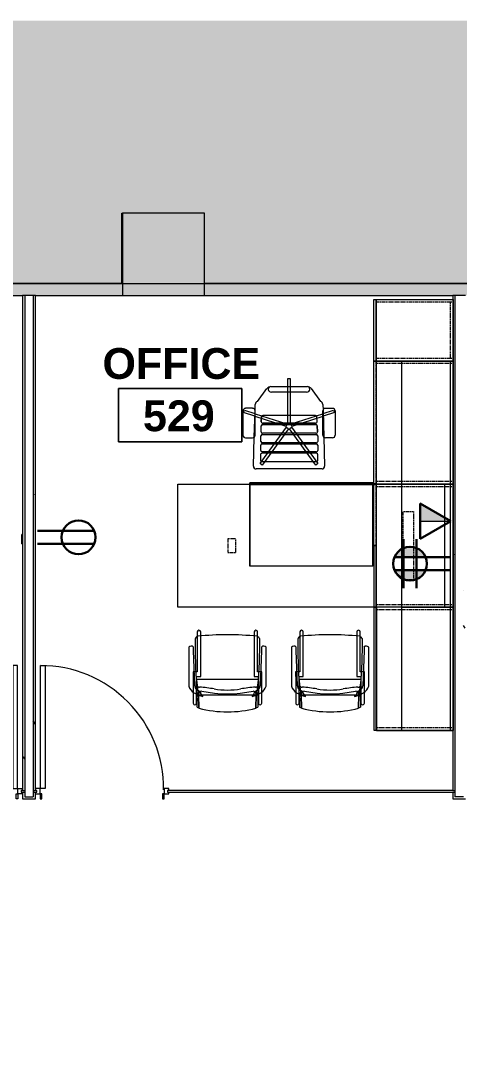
# Model space of a CAD drawing. Header units: inches. Extents: x 0 to 1865, y 0 to 1094.
# Drawn here: x 463.5 to 591.6, y 789.6 to 1093.8 of the extents above; entities that cross this region are included whole.
import ezdxf

# ---------------------------------------------------------------- set-up
doc = ezdxf.new("R2010")
doc.units = ezdxf.units.IN
doc.header["$MEASUREMENT"] = 0
doc.linetypes.add('Dash', pattern=[0.25, 0.125, -0.125])
for name, color, linetype, lineweight in [('A-ANNO-NOTE', 131, 'Continuous', 9), ('A-AREA-IDEN', 2, 'Continuous', 9), ('A-DETL', 90, 'Continuous', 9), ('A-DETL-GENF', 92, 'Continuous', 9), ('A-DOOR', 31, 'Continuous', 13), ('A-WALL', 113, 'Continuous', 13), ('A-WALL-PATT', 111, 'Continuous', 13), ('B-CL', 7, 'Continuous', 9), ('E-ELEC-FIXT', 91, 'Continuous', 9), ('I-FURN', 30, 'Continuous', 9), ('I-FURN-PNLS', 30, 'Continuous', 9), ('I-WALL', 2, 'Continuous', 13), ('S-COLS', 52, 'Continuous', 13), ('Victor Bldg - 5th Floor_LINK_dwg', 8, 'Continuous', 9)]:
    doc.layers.add(name, color=color, linetype=linetype, lineweight=lineweight)
doc.styles.add('Swis721 Lt BT_B', font='', dxfattribs={"height": 9})
doc.styles.get('Swis721 Lt BT_B').set_extended_font_data('Swis721 Lt BT', bold=True)
pattern_1 = [(0, (0, 0), (30.72, 7.68), [1.267, -21.773, 1.267, -21.773, -122.88]), (0, (0, 0), (30.72, 7.68), [-46.08, 1.267, -44.813, 1.267, -21.773, -53.76]), (0, (0, 0), (30.72, 7.68), [-115.2, 1.267, -14.093, 1.267, -37.133]), (120, (11.52, 3.84), (-22.011075, 22.7643), [1.267, -21.773, 1.267, -21.773, -122.88]), (120, (11.52, 3.84), (-22.011075, 22.7643), [-46.08, 1.267, -44.813, 1.267, -21.773, -53.76]), (120, (11.52, 3.84), (-22.011075, 22.7643), [-115.2, 1.267, -14.093, 1.267, -37.133]), (240, (15.36, 19.2), (-8.708925, -30.4443), [1.267, -21.773, 1.267, -21.773, -122.88]), (240, (15.36, 19.2), (-8.708925, -30.4443), [-46.08, 1.267, -44.813, 1.267, -21.773, -53.76]), (240, (15.36, 19.2), (-8.708925, -30.4443), [-115.2, 1.267, -14.093, 1.267, -37.133])]

# ---------------------------------------------------------------- blocks, each defined once
blk = doc.blocks.new('Victor Bldg - 5th Floor_LINK_dwg-6972324-Level 05 POWER _ SIGNAL')
at = {"layer": 'B-CL'}
for p, q in [((493, 1037.5), (493.14, 1037.5)), ((493, 1017), (493, 1037.5))]:
    blk.add_line(p, q, dxfattribs=at)
blk = doc.blocks.new('Concrete-Rectangular-Column - 24_ X 24_-6973359-Level 05 POWER _ SIGNAL')
at = {"layer": 'S-COLS', "lineweight": 9}
blk.add_hatch(color=7, dxfattribs=at).paths.add_polyline_path([(12, -12), (12, 12), (-12, 12), (-12, -12)], flags=0)
at = {"layer": 'S-COLS', "color": 8, "lineweight": 20}
for p, q in [((12, 12), (-12, 12)), ((-12, 12), (-12, -12)), ((12, -12), (12, 12)), ((-12, -12), (12, -12))]:
    blk.add_line(p, q, dxfattribs=at)
blk = doc.blocks.new('F - EXECUTIVE DESK 2 - F - EXECUTIVE DESK 2-7090499-Level 05 POWER _ SIGNAL')
at = {"layer": 'I-FURN'}
for p, q in [((23.5, -35.87), (23.5, -12)), ((23.5, -12), (23.5, -35.86)), ((23.5, -12), (59.5, -12)), ((23.5, -12), (59.5, -12)), ((59.5, -35.86), (59.5, -12)), ((59.5, -12), (59.5, -35.87)), ((23.5, -35.87), (23.5, -35.99)), ((23.5, -36), (23.5, -35.87)), ((23.5, -35.87), (23.5, -35.94)), ((23.5, -35.93), (23.5, -35.87)), ((59.5, -35.87), (23.5, -35.87)), ((59.5, -35.87), (23.5, -35.87)), ((23.5, -35.99), (23.5, -35.93)), ((23.5, -35.94), (23.5, -36)), ((23.5, -36), (23.5, -36.1)), ((23.5, -36.37), (23.5, -36)), ((23.5, -36.1), (23.5, -36)), ((23.5, -36.02), (23.5, -36.08)), ((23.5, -36.14), (23.5, -36.1)), ((23.5, -36.13), (23.5, -36.18)), ((23.5, -36.18), (23.5, -36.14)), ((23.5, -36.17), (23.5, -36.3)), ((23.5, -36.3), (23.5, -36.37)), ((23.5, -36.37), (59.5, -36.37)), ((59.5, -35.87), (59.5, -35.93)), ((59.5, -36), (59.5, -35.87)), ((59.5, -35.87), (59.5, -36)), ((59.5, -35.99), (59.5, -35.87)), ((59.5, -35.93), (59.5, -35.99)), ((59.5, -36), (59.5, -36.18)), ((59.5, -36), (59.5, -36.37)), ((59.5, -36.1), (59.5, -36)), ((59.5, -36.08), (59.5, -36.02)), ((59.5, -36.18), (59.5, -36.13)), ((59.5, -36.3), (59.5, -36.17)), ((59.5, -36.37), (59.5, -36.3)), ((37.84, -49.71), (37.6, -41.21)), ((38.35, -40.44), (57.65, -40.44)), ((39.56, -42.02), (40.16, -41.57)), ((47.26, -52.62), (39.56, -42.02)), ((40.16, -41.57), (47.86, -52.17)), ((48.14, -52.17), (55.84, -41.57)), ((56.44, -42.02), (48.74, -52.62)), ((55.84, -41.57), (56.44, -42.02)), ((58.4, -41.21), (58.16, -49.71)), ((39.55, -43.05), (39.55, -44.59)), ((39.55, -43.05), (39.55, -44.59)), ((55.91, -42.61), (39.99, -42.61)), ((55.91, -42.61), (39.99, -42.61)), ((39.99, -45.03), (55.9, -45.03)), ((39.99, -45.03), (55.9, -45.03)), ((40.06, -45.41), (55.82, -45.41)), ((40.06, -45.41), (55.82, -45.41)), ((56.35, -44.59), (56.35, -43.05)), ((56.35, -44.59), (56.35, -43.05)), ((39.61, -47.35), (39.61, -45.85)), ((39.61, -47.35), (39.61, -45.85)), ((39.61, -50.08), (39.61, -48.51)), ((39.61, -50.08), (39.61, -48.51)), ((55.82, -47.79), (40.06, -47.79)), ((55.82, -47.79), (40.06, -47.79)), ((40.06, -48.07), (55.78, -48.07)), ((40.06, -48.07), (55.78, -48.07)), ((56.22, -48.51), (56.22, -50.08)), ((56.22, -48.51), (56.22, -50.08)), ((56.26, -45.85), (56.26, -47.35)), ((56.26, -45.85), (56.26, -47.35)), ((34.54, -57.42), (34.54, -50.28)), ((35.28, -49.53), (37.36, -49.53)), ((38.06, -57.42), (37.84, -49.74)), ((38.11, -50.28), (38.11, -57.42)), ((39.76, -53.03), (39.68, -51.34)), ((39.68, -51.34), (39.76, -53.03)), ((55.78, -50.52), (40.06, -50.52)), ((55.78, -50.52), (40.06, -50.52)), ((40.12, -50.88), (55.75, -50.88)), ((40.12, -50.88), (55.75, -50.88)), ((56.19, -51.34), (56.11, -53.03)), ((56.19, -51.34), (56.11, -53.03)), ((57.9, -50.28), (57.9, -57.42)), ((58.16, -49.74), (57.94, -57.42)), ((60.72, -49.53), (58.64, -49.53)), ((61.47, -57.42), (61.47, -50.28)), ((38.11, -55.82), (47.17, -52.87)), ((47.41, -53.59), (38.15, -56.6)), ((39.8, -54.24), (39.84, -55.66)), ((39.8, -54.24), (39.84, -55.66)), ((55.67, -53.45), (40.2, -53.45)), ((55.67, -53.45), (40.2, -53.45)), ((55.67, -53.79), (40.24, -53.79)), ((40.24, -53.79), (55.67, -53.79)), ((47.17, -52.87), (47.41, -53.59)), ((47.86, -52.17), (47.26, -52.62)), ((47.63, -53.75), (48.38, -53.75)), ((47.63, -64.52), (47.63, -53.75)), ((48.74, -52.62), (48.14, -52.17)), ((48.38, -53.75), (48.38, -64.52)), ((48.6, -53.59), (48.83, -52.87)), ((57.85, -56.6), (48.6, -53.59)), ((48.83, -52.87), (57.9, -55.82)), ((56.07, -55.66), (56.11, -54.24)), ((56.11, -54.24), (56.07, -55.66)), ((34.71, -56.92), (38.01, -55.85)), ((34.95, -57.64), (34.71, -56.92)), ((38.04, -56.63), (34.95, -57.64)), ((38.01, -55.85), (38.11, -55.82)), ((38.11, -56.61), (38.04, -56.63)), ((38.06, -57.65), (38.06, -57.47)), ((38.11, -59.31), (38.06, -57.65)), ((40.28, -56.09), (55.63, -56.09)), ((40.28, -56.09), (55.63, -56.09)), ((57.94, -57.65), (57.89, -59.31)), ((57.9, -55.82), (57.99, -55.85)), ((57.96, -56.63), (57.9, -56.61)), ((57.94, -57.47), (57.94, -57.65)), ((61.06, -57.64), (57.96, -56.63)), ((57.99, -55.85), (61.29, -56.92)), ((61.29, -56.92), (61.06, -57.64)), ((37.36, -58.17), (35.28, -58.17)), ((41.56, -63.98), (38.81, -60.13)), ((57.19, -60.13), (54.44, -63.98)), ((58.64, -58.17), (60.72, -58.17)), ((42.87, -62.9), (53.13, -62.9)), ((53.31, -64.52), (42.69, -64.52)), ((53.27, -64.52), (42.73, -64.52)), ((47.63, -66.85), (47.63, -64.52)), ((48.38, -66.85), (47.63, -66.85)), ((48.38, -64.52), (48.38, -66.85))]:
    blk.add_line(p, q, dxfattribs=at)
for centre, radius, start, end in [((38.35, -41.19), 0.75, 90, 181.6253), ((57.65, -41.19), 0.75, 358.3747, 90), ((35.28, -50.28), 0.746, 90, 180), ((37.36, -50.28), 0.746, 0, 90), ((58.64, -50.28), 0.746, 90, 180), ((60.72, -50.28), 0.746, 0, 90), ((35.28, -57.42), 0.746, 180, 270), ((37.36, -57.42), 0.746, 270, 0), ((58.64, -57.42), 0.746, 180, 270), ((60.72, -57.42), 0.746, 270, 0), ((38.97, -59.29), 0.861, 181.6253, 259.2912), ((57.03, -59.29), 0.861, 280.7088, 358.3747), ((42.87, -63.87), 0.972, 90, 170), ((42.73, -63.71), 0.819, 180, 270), ((53.13, -63.87), 0.972, 10, 90), ((53.27, -63.71), 0.819, 270, 0), ((42.72, -63.02), 1.5, 219.5448, 268.6344), ((53.28, -63.02), 1.5, 271.3656, 320.4552)]:
    blk.add_arc(centre, radius, start, end, dxfattribs=at)
for centre, major_axis, ratio, start_param, end_param in [((39.99, -43.05), (0.441, 0), 0.994522, 1.570796, 3.141593), ((39.99, -43.05), (0.441, 0), 0.994522, 2.356194, 3.141593), ((39.99, -44.59), (0.441, 0), 0.994522, 3.141593, 4.712389), ((39.99, -44.59), (-0.441, 0), 0.994522, 0, 1.570796), ((40.06, -45.85), (0.441, 0), 0.999591, 1.570796, 3.141593), ((40.06, -45.85), (0.441, 0), 0.999591, 1.570796, 3.141593), ((39.99, -43.05), (0.441, 0), 0.994522, 1.570796, 2.356194), ((55.82, -45.85), (0.441, 0), 0.999591, 0, 1.570796), ((55.82, -45.85), (-0.441, 0), 0.999591, 3.141593, 4.712389), ((55.9, -44.59), (-0.442, 0), 0.994522, 1.570796, 3.141593), ((55.9, -44.59), (-0.442, 0), 0.994522, 1.570796, 3.141593), ((55.91, -43.05), (0.441, 0), 0.994522, 0, 1.570796), ((55.91, -43.05), (0.441, 0), 0.994522, 0, 1.570796), ((40.06, -47.35), (0.441, 0), 0.999591, 3.141593, 4.712389), ((40.06, -47.35), (-0.441, 0), 0.999591, 0, 1.570796), ((40.06, -48.51), (0.441, 0), 0.999403, 1.570796, 3.141593), ((40.06, -48.51), (0.441, 0), 0.999403, 1.570796, 3.141593), ((55.78, -48.51), (0.441, 0), 0.999403, 0, 1.570796), ((55.78, -48.51), (0.441, 0), 0.999403, 0.785398, 1.570796), ((55.82, -47.35), (0.441, 0), 0.999591, 4.712389, 6.283185), ((55.82, -47.35), (0.441, 0), 0.999591, 4.712389, 5.497787), ((55.78, -48.51), (0.441, 0), 0.999403, 0, 0.785398), ((55.82, -47.35), (0.441, 0), 0.999591, 5.497787, 6.283185), ((40.06, -50.08), (0.441, 0), 0.999403, 3.141593, 4.712389), ((40.06, -50.08), (0.441, 0), 0.999403, 3.141593, 4.712389), ((40.12, -51.32), (0.441, 0), 0.998574, 1.570796, 3.191177), ((40.12, -51.32), (0.441, 0), 0.998574, 1.570796, 3.191177), ((55.75, -51.32), (0.441, 0), 0.998574, 6.233601, 7.853982), ((55.75, -51.32), (0.441, 0), 0.998574, 0.760606, 1.570796), ((55.78, -50.08), (0.441, 0), 0.999403, 4.712389, 6.283185), ((55.78, -50.08), (0.441, 0), 0.999403, 4.712389, 6.283185), ((55.75, -51.32), (0.441, 0), 0.998574, 6.233601, 7.043791), ((40.2, -53.01), (0.441, 0), 0.998574, 3.191177, 4.712389), ((40.2, -53.01), (0.441, 0), 0.998574, 3.191177, 4.712389), ((40.24, -54.23), (0.441, 0), 0.99965, 1.570796, 3.16704), ((40.24, -54.23), (0.441, 0), 0.99965, 1.570796, 3.16704), ((55.67, -53.01), (0.441, 0), 0.998574, 4.712389, 6.233601), ((55.67, -53.01), (0.441, 0), 0.998574, 4.712389, 6.233601), ((55.67, -54.23), (0.441, 0), 0.99965, 6.257738, 7.853982), ((55.67, -54.23), (0.441, 0), 0.99965, 0.772674, 1.570796), ((55.67, -54.23), (0.441, 0), 0.99965, 6.257738, 7.05586), ((40.28, -55.65), (0.441, 0), 0.99965, 3.16704, 4.712389), ((40.28, -55.65), (0.441, 0), 0.99965, 3.16704, 4.712389), ((55.63, -55.65), (0.441, 0), 0.99965, 4.712389, 6.257738), ((55.63, -55.65), (0.441, 0), 0.99965, 4.712389, 6.257738)]:
    blk.add_ellipse(centre, major_axis=major_axis, ratio=ratio, start_param=start_param, end_param=end_param, dxfattribs=at)
at = {"layer": 'I-FURN-PNLS'}
for p, q in [((0, 36), (15, 36)), ((0, 0), (0, 36)), ((0.12, 36), (15, 36)), ((15, 36), (0.12, 36)), ((0.75, 36), (0.75, 0)), ((15, 36), (22.38, 36)), ((22.38, 36), (15, 36)), ((15, 36), (15, 0)), ((22.38, 36), (22.38, 0)), ((22.38, 0), (22.38, 36)), ((22.5, 35.94), (22.5, 0.06)), ((23.25, 35.94), (22.5, 35.94)), ((23.25, 0.06), (23.25, 35.94)), ((0, 0), (0.75, 0)), ((0, -72), (0, 0)), ((15, 0), (0, 0)), ((0.12, 0), (0.75, 0)), ((0.12, 0), (0.75, 0)), ((0.75, 0), (0.75, -72)), ((0.75, 0), (0.75, -72)), ((0.75, 0), (2.5, 0)), ((2.5, -36), (2.5, 0)), ((2.5, 0), (15, 0)), ((2.5, 0), (15, 0)), ((15, 0), (80.5, 0)), ((15, 0), (22.38, 0)), ((22.38, 0), (22.38, -36)), ((22.5, 0.06), (23.25, 0.06)), ((80.5, 0), (80.5, -36)), ((0, 0), (15, 0)), ((0, -72), (0, 0)), ((0.12, 0), (0.75, 0)), ((0.75, 0), (0.75, -72)), ((0.75, 0), (2.5, 0)), ((2.5, 0), (15, 0)), ((15, 0), (15, -72)), ((15, 0), (22.38, 0)), ((22.38, 0), (22.38, -36)), ((23.25, -0.06), (22.5, -0.06)), ((22.5, -0.06), (22.5, -17.94)), ((23.25, -17.94), (23.25, -0.06)), ((23.5, -36.37), (23.5, -12)), ((23.5, -12), (59.5, -12)), ((59.5, -12), (59.5, -36.37)), ((22.5, -17.94), (23.25, -17.94)), ((22.5, -18.06), (23.25, -18.06)), ((22.5, -35.94), (22.5, -18.06)), ((23.25, -18.06), (23.25, -35.94)), ((0.12, -36), (0.75, -36)), ((0.75, -36), (0.12, -36)), ((0.75, -36), (2.5, -36)), ((2.5, -36), (0.75, -36)), ((15, -36), (2.5, -36)), ((2.5, -36), (15, -36)), ((15, -36), (2.5, -36)), ((80.5, -36), (15, -36)), ((15, -36), (22.38, -36)), ((22.38, -36), (15, -36)), ((22.38, -36), (22.38, -72)), ((22.38, -36), (22.38, -72)), ((23.25, -35.94), (22.5, -35.94)), ((22.5, -36.06), (23.25, -36.06)), ((22.5, -71.94), (22.5, -36.06)), ((23.25, -36.06), (23.25, -71.94)), ((59.5, -36.37), (23.5, -36.37)), ((15, -72), (0, -72)), ((0.75, -72), (0, -72)), ((0, -72), (22.38, -72)), ((0, -90), (0, -72)), ((0.75, -72), (0.12, -72)), ((0.75, -72), (0.12, -72)), ((0.75, -72), (0.12, -72)), ((15, -72), (0.75, -72)), ((15, -72), (0.75, -72)), ((22.38, -72), (15, -72)), ((22.38, -72), (15, -72)), ((22.38, -72), (22.38, -90)), ((23.25, -71.94), (22.5, -71.94)), ((23.28, -72.06), (22.53, -72.06)), ((22.53, -72.06), (22.53, -89.94)), ((23.28, -89.94), (23.28, -72.06)), ((22.38, -90), (0, -90)), ((22.53, -89.94), (23.28, -89.94))]:
    blk.add_line(p, q, dxfattribs=at)
at = {"layer": 'I-FURN-PNLS', "linetype": 'Dash'}
for p, q in [((0.12, 35.25), (15, 35.25)), ((15, 35.25), (22.38, 35.25)), ((22.38, 0), (22.38, 36)), ((22.5, 0.06), (22.5, 35.94)), ((0.12, 0.75), (15, 0.75)), ((15, 0.75), (22.38, 0.75)), ((22.38, 0), (22.38, -36)), ((0.12, -0.75), (0.75, -0.75)), ((0.75, -0.75), (2.5, -0.75)), ((2.5, -0.75), (15, -0.75)), ((15, -0.75), (22.38, -0.75)), ((22.5, -17.94), (22.5, -0.06)), ((11.63, -8), (14.63, -8)), ((11.63, -28), (11.63, -8)), ((14.63, -8), (14.63, -28)), ((22.5, -18.06), (22.5, -35.94)), ((63.57, -16.03), (63.57, -19.97)), ((65.93, -16.03), (63.57, -16.03)), ((65.93, -19.97), (65.93, -16.03)), ((63.57, -19.97), (65.93, -19.97)), ((14.63, -28), (11.63, -28)), ((0.12, -35.25), (0.75, -35.25)), ((0.75, -35.25), (2.5, -35.25)), ((2.5, -35.25), (15, -35.25)), ((15, -35.25), (22.38, -35.25)), ((22.38, -36), (22.38, -72)), ((22.5, -36.06), (22.5, -71.94)), ((0.12, -36.75), (0.75, -36.75)), ((0.75, -36.75), (15, -36.75)), ((15, -36.75), (22.38, -36.75)), ((0.12, -71.25), (0.75, -71.25)), ((0.12, -72.75), (22.38, -72.75)), ((0.75, -71.25), (15, -71.25)), ((0.75, -72.75), (0.75, -89.25)), ((15, -71.25), (22.38, -71.25)), ((22.53, -89.94), (22.53, -72.06)), ((0.12, -89.25), (22.38, -89.25))]:
    blk.add_line(p, q, dxfattribs=at)
blk = doc.blocks.new('F-Haworth_Chair_X99-Seminar - X99 Seminar Chair with Glides-7063153-Level 05 POWER _ SIGNAL')
at = {"layer": 'I-FURN'}
for p, q in [((-10.04, 10.02), (-10.04, 6.81)), ((-9.04, 7.4), (-9.04, 10.02)), ((-8.34, 11.52), (-8.42, 7.57)), ((-8.42, 7.57), (-8.34, 11.37)), ((8.42, 7.57), (8.34, 11.52)), ((8.34, 11.37), (8.42, 7.57)), ((9.04, 10.02), (9.04, 7.4)), ((10.04, 6.81), (10.04, 10.02)), ((-10.04, 6.81), (-10.04, 5)), ((-9.13, 5.92), (-8.07, 6.77)), ((-9.04, 5.99), (-9.04, 7.4)), ((-8.75, 6.22), (-8.88, 4.99)), ((-8.68, 6.87), (-8.75, 6.22)), ((-8.62, 7.42), (-8.68, 6.87)), ((-8.6, 7.6), (-8.62, 7.43)), ((-8.61, 6.81), (-8.23, 6.95)), ((-8.49, 7.6), (-8.56, 7.6)), ((-7.65, 7.6), (-8.4, 7.6)), ((-8.03, 6.81), (-7.95, 6.87)), ((7.65, 7.6), (-7.65, 7.6)), ((-7.18, 7.99), (-7.21, 8.13)), ((7.21, 8.13), (7.18, 7.99)), ((8.4, 7.6), (7.65, 7.6)), ((7.95, 6.87), (8.03, 6.81)), ((8.07, 6.77), (9.13, 5.92)), ((8.23, 6.95), (8.61, 6.81)), ((8.56, 7.6), (8.49, 7.6)), ((8.62, 7.43), (8.6, 7.6)), ((8.68, 6.87), (8.62, 7.42)), ((8.75, 6.22), (8.68, 6.87)), ((8.88, 4.99), (8.75, 6.22)), ((9.04, 7.4), (9.04, 5.99)), ((10.04, 5), (10.04, 6.81)), ((-11.32, 5.06), (-11.32, -5.48)), ((-10.04, 4.99), (-10.04, 2.27)), ((-9.92, -5.36), (-9.57, 4.97)), ((-8.9, 4.8), (-9.07, 3.2)), ((-9.07, 3.2), (-9.07, 3.12)), ((-9.07, 3.12), (9.07, 3.12)), ((-9.04, 3.62), (-9.04, 5.99)), ((-9.04, 3.43), (-9.04, 3.62)), ((-9.04, 3.12), (-9.04, 3.43)), ((-9.04, 2.27), (-9.04, 3.12)), ((-8.88, 4.99), (-8.89, 4.91)), ((8.89, 4.91), (8.88, 4.99)), ((9.07, 3.2), (8.9, 4.8)), ((9.04, 5.99), (9.04, 3.62)), ((9.04, 3.62), (9.04, 3.43)), ((9.04, 3.43), (9.04, 3.12)), ((9.04, 3.12), (9.04, 2.27)), ((9.07, 3.12), (9.07, 3.2)), ((9.57, 4.97), (9.92, -5.36)), ((10.04, 2.27), (10.04, 4.99)), ((11.32, -5.48), (11.32, 5.06)), ((-10.04, 2.27), (-10.07, 2.27)), ((-10.07, 2.27), (-10.07, 0.89)), ((-10.07, 0.89), (-9.71, 0.89)), ((-9.71, 0.89), (-9.2, 0.89)), ((-9.2, 0.89), (-8.82, 0.89)), ((-7.83, 2.27), (-9.04, 2.27)), ((-8.82, 0.89), (-8.82, -9.44)), ((-7.83, -9.57), (-7.83, 2.27)), ((9.04, 2.27), (7.83, 2.27)), ((7.83, 2.27), (7.83, -9.57)), ((8.82, 0.89), (9.2, 0.89)), ((8.82, -9.44), (8.82, 0.89)), ((9.2, 0.89), (9.71, 0.89)), ((9.71, 0.89), (10.07, 0.89)), ((10.07, 2.27), (10.04, 2.27)), ((10.07, 0.89), (10.07, 2.27)), ((-11.32, -5.48), (-11.3, -6.32)), ((-9.92, -6.36), (-9.92, -5.36)), ((9.92, -5.36), (9.92, -6.36)), ((11.3, -6.32), (11.32, -5.48)), ((-8.82, -9.44), (-8.82, -10.78)), ((-7.83, -10.78), (-7.83, -9.57)), ((7.83, -9.57), (7.83, -10.78)), ((8.82, -10.78), (8.82, -9.44))]:
    blk.add_line(p, q, dxfattribs=at)
for centre, radius, start, end in [((0, -20.29), 32.89, 75.3075, 104.696), ((-9.54, 10.02), 0.498, 360, 180), ((-36.06, 10.03), 27.2, 355.9857, 2.5118), ((0, -20.73), 33.17, 104.5766, 105.5522), ((0, -20.73), 33.17, 74.4478, 75.4234), ((36.06, 10.03), 27.2, 177.4882, 184.0143), ((9.54, 10.02), 0.498, 360, 180), ((-7.87, 3.92), 3.63, 121.9522, 161.8211), ((-4.71, -1.15), 9.61, 116.0036, 121.9522), ((-5.2, 7.86), 3.74, 175.9857, 189.9064), ((-4.71, -1.15), 9.61, 113.5094, 116.0036), ((-8.28, 7.33), 0.613, 189.9064, 237.4573), ((-4.71, -1.15), 9.61, 112.927, 113.3607), ((-4.71, -1.15), 9.61, 105.0666, 112.7369), ((-7.37, 7.55), 1.05, 178.8214, 214.7998), ((-7.37, 7.55), 1.05, 178.8214, 264.0446), ((-6.55, 6.76), 1.38, 147.5752, 174.9122), ((-6.55, 6.76), 1.38, 117.0503, 145.9813), ((0, -26.49), 33.83, 77.2285, 102.7715), ((0, -15.97), 22.19, 79.9767, 100.0233), ((6.55, 6.76), 1.38, 34.0187, 62.9497), ((4.71, -1.15), 9.61, 67.2631, 74.9334), ((7.37, 7.55), 1.05, 275.9554, 1.1786), ((6.55, 6.76), 1.38, 5.0878, 32.4248), ((7.37, 7.55), 1.05, 325.2002, 1.1786), ((4.71, -1.15), 9.61, 66.6393, 67.073), ((4.71, -1.15), 9.61, 63.9964, 66.4906), ((8.28, 7.33), 0.613, 302.5427, 350.0936), ((5.2, 7.86), 3.74, 350.0936, 4.0143), ((4.71, -1.15), 9.61, 58.0478, 63.9964), ((7.87, 3.92), 3.63, 18.1789, 58.0478), ((-8.18, 4.9), 1.39, 132.8922, 177.1987), ((144.06, -7.32), 153.52, 175.4787, 180.5251), ((-8.24, 4.59), 0.763, 84.2338, 165.7662), ((-11.32, 48.08), 42.84, 274.2301, 280.0233), ((11.32, 48.08), 42.84, 259.9767, 265.7699), ((8.24, 4.59), 0.763, 14.2338, 95.7662), ((-144.06, -7.32), 153.52, 359.4749, 4.5213), ((8.18, 4.9), 1.39, 2.8013, 47.1078), ((-10.58, -5.68), 0.956, 221.8901, 314.1099), ((-8.21, -8.28), 1.31, 200.0433, 249.9567), ((8.21, -8.28), 1.31, 290.0433, 339.9567), ((10.58, -5.68), 0.956, 225.8901, 318.1099), ((-8.32, -10.78), 0.495, 180, 360), ((0, 75.01), 84.96, 264.1475, 275.8525), ((8.32, -10.78), 0.495, 180, 360)]:
    blk.add_arc(centre, radius, start, end, dxfattribs=at)
blk = doc.blocks.new('F-Haworth_Chair_X99-Seminar - X99 Seminar Chair with Glides-V7-Level 05 POWER _ SIGNAL')
at = {"layer": 'I-FURN'}
for p, q in [((-10.04, 10.02), (-10.04, 6.81)), ((-9.04, 7.4), (-9.04, 10.02)), ((-8.34, 11.52), (-8.42, 7.57)), ((-8.42, 7.57), (-8.34, 11.37)), ((8.42, 7.57), (8.34, 11.52)), ((8.34, 11.37), (8.42, 7.57)), ((9.04, 10.02), (9.04, 7.4)), ((10.04, 6.81), (10.04, 10.02)), ((-10.04, 6.81), (-10.04, 5)), ((-9.13, 5.92), (-8.07, 6.77)), ((-9.04, 5.99), (-9.04, 7.4)), ((-8.75, 6.22), (-8.88, 4.99)), ((-8.68, 6.87), (-8.75, 6.22)), ((-8.62, 7.42), (-8.68, 6.87)), ((-8.6, 7.6), (-8.62, 7.43)), ((-8.61, 6.81), (-8.23, 6.95)), ((-8.52, 7.6), (-8.56, 7.6)), ((-7.65, 7.6), (-8.4, 7.6)), ((-8.03, 6.81), (-7.95, 6.87)), ((7.65, 7.6), (-7.65, 7.6)), ((-7.18, 7.99), (-7.21, 8.13)), ((7.21, 8.13), (7.18, 7.99)), ((8.4, 7.6), (7.65, 7.6)), ((7.95, 6.87), (8.03, 6.81)), ((8.07, 6.77), (9.13, 5.92)), ((8.23, 6.95), (8.61, 6.81)), ((8.56, 7.6), (8.49, 7.6)), ((8.62, 7.43), (8.6, 7.6)), ((8.68, 6.87), (8.62, 7.42)), ((8.75, 6.22), (8.68, 6.87)), ((8.88, 4.99), (8.75, 6.22)), ((9.04, 7.4), (9.04, 5.99)), ((10.04, 5), (10.04, 6.81)), ((-11.32, 5.06), (-11.32, -5.48)), ((-10.04, 4.99), (-10.04, 2.27)), ((-9.92, -5.36), (-9.57, 4.97)), ((-8.9, 4.8), (-9.07, 3.2)), ((-9.07, 3.2), (-9.07, 3.12)), ((-9.07, 3.12), (9.07, 3.12)), ((-9.04, 3.62), (-9.04, 5.99)), ((-9.04, 3.43), (-9.04, 3.62)), ((-9.04, 3.12), (-9.04, 3.43)), ((-9.04, 2.27), (-9.04, 3.12)), ((-8.88, 4.99), (-8.89, 4.91)), ((8.89, 4.91), (8.88, 4.99)), ((9.07, 3.2), (8.9, 4.8)), ((9.04, 5.99), (9.04, 3.62)), ((9.04, 3.62), (9.04, 3.43)), ((9.04, 3.43), (9.04, 3.12)), ((9.04, 3.12), (9.04, 2.27)), ((9.07, 3.12), (9.07, 3.2)), ((9.57, 4.97), (9.92, -5.36)), ((10.04, 2.27), (10.04, 4.99)), ((11.32, -5.48), (11.32, 5.06)), ((-10.04, 2.27), (-10.07, 2.27)), ((-10.07, 2.27), (-10.07, 0.89)), ((-10.07, 0.89), (-9.71, 0.89)), ((-9.71, 0.89), (-9.2, 0.89)), ((-9.2, 0.89), (-8.82, 0.89)), ((-7.83, 2.27), (-9.04, 2.27)), ((-8.82, 0.89), (-8.82, -9.44)), ((-7.83, -9.57), (-7.83, 2.27)), ((9.04, 2.27), (7.83, 2.27)), ((7.83, 2.27), (7.83, -9.57)), ((8.82, 0.89), (9.2, 0.89)), ((8.82, -8.84), (8.82, 0.89)), ((9.2, 0.89), (9.71, 0.89)), ((9.71, 0.89), (10.07, 0.89)), ((10.07, 2.27), (10.04, 2.27)), ((10.07, 0.89), (10.07, 2.27)), ((-11.32, -5.48), (-11.3, -6.32)), ((-9.92, -6.36), (-9.92, -5.36)), ((9.92, -5.36), (9.92, -6.36)), ((11.3, -6.32), (11.32, -5.48)), ((8.82, -9.44), (8.82, -8.85)), ((-8.82, -9.44), (-8.82, -10.78)), ((-7.83, -10.78), (-7.83, -9.57)), ((7.83, -9.57), (7.83, -10.78)), ((8.82, -10.78), (8.82, -9.44))]:
    blk.add_line(p, q, dxfattribs=at)
for centre, radius, start, end in [((0, -20.29), 32.89, 75.3075, 104.696), ((-9.54, 10.02), 0.498, 360, 180), ((-36.06, 10.03), 27.2, 355.9857, 2.5118), ((0, -20.73), 33.17, 104.5766, 105.5522), ((0, -20.73), 33.17, 74.4478, 75.4234), ((36.06, 10.03), 27.2, 177.4882, 184.0143), ((9.54, 10.02), 0.498, 360, 180), ((-7.87, 3.92), 3.63, 121.9522, 161.8211), ((-4.71, -1.15), 9.61, 116.0036, 121.9522), ((-5.2, 7.86), 3.74, 175.9857, 189.9064), ((-4.71, -1.15), 9.61, 112.927, 116.0036), ((-8.28, 7.33), 0.613, 189.9064, 237.4573), ((-4.71, -1.15), 9.61, 105.0666, 112.7369), ((-7.37, 7.55), 1.05, 178.8214, 214.7998), ((-7.37, 7.55), 1.05, 178.8214, 264.0446), ((-6.55, 6.76), 1.38, 160.4467, 174.9122), ((-6.55, 6.76), 1.38, 147.5752, 160.4467), ((-6.55, 6.76), 1.38, 131.5158, 145.9813), ((0, -26.49), 33.83, 77.2285, 102.7715), ((-6.55, 6.76), 1.38, 117.0503, 131.5158), ((0, -15.97), 22.19, 79.9767, 100.0233), ((6.55, 6.76), 1.38, 34.0187, 62.9497), ((4.71, -1.15), 9.61, 67.2631, 74.9334), ((7.37, 7.55), 1.05, 275.9554, 1.1786), ((6.55, 6.76), 1.38, 5.0878, 32.4248), ((7.37, 7.55), 1.05, 325.2002, 1.1786), ((4.71, -1.15), 9.61, 66.6393, 67.073), ((4.71, -1.15), 9.61, 63.9964, 66.4906), ((8.28, 7.33), 0.613, 302.5427, 350.0936), ((5.2, 7.86), 3.74, 350.0936, 4.0143), ((4.71, -1.15), 9.61, 58.0478, 63.9964), ((7.87, 3.92), 3.63, 18.1789, 58.0478), ((-8.18, 4.9), 1.39, 132.8922, 177.1987), ((144.06, -7.32), 153.52, 175.4787, 180.5251), ((-8.24, 4.59), 0.763, 84.2338, 165.7662), ((-11.32, 48.08), 42.84, 274.2301, 280.0233), ((11.32, 48.08), 42.84, 259.9767, 265.7699), ((8.24, 4.59), 0.763, 14.2338, 95.7662), ((-144.06, -7.32), 153.52, 359.4749, 4.5213), ((8.18, 4.9), 1.39, 2.8013, 47.1078), ((-10.58, -5.68), 0.956, 221.8901, 314.1099), ((-8.21, -8.28), 1.31, 200.0433, 249.9567), ((8.21, -8.28), 1.31, 290.0433, 339.9567), ((10.58, -5.68), 0.956, 225.8901, 318.1099), ((-8.32, -10.78), 0.495, 180, 360), ((0, 75.01), 84.96, 264.1475, 275.8525), ((8.32, -10.78), 0.495, 180, 360)]:
    blk.add_arc(centre, radius, start, end, dxfattribs=at)
blk = doc.blocks.new('F - CONF TABLE _ROUND-4 CHAIRS_ - Lam 30Dia Single-Column Base-7663827-Level 05 POWER _ SIGNAL')
at = {"layer": 'I-FURN'}
for start, end in [(0, 180), (360, 180), (85.2632, 113.6842), (123.1579, 180), (113.6842, 123.1579), (28.4211, 85.2632), (9.4737, 28.4211), (0, 9.4737), (180, 0), (180, 360), (180, 208.4211), (341.0526, 0), (322.1053, 341.0526), (208.4211, 227.3684), (227.3684, 322.1053)]:
    blk.add_arc((-17.69, -2.75), 18, start, end, dxfattribs=at)
blk = doc.blocks.new('PS - Power Device _Wall Base_ - Duplex-4862727-Level 05 POWER _ SIGNAL')
at = {"layer": 'E-ELEC-FIXT'}
for p, q in [((463.79, 940.87), (463.79, 943.62)), ((463.97, 943.62), (463.79, 943.62)), ((463.79, 940.87), (463.97, 940.87))]:
    blk.add_line(p, q, dxfattribs=at)
blk = doc.blocks.new('Door - Single - Full Lite-8092564-Level 05 POWER _ SIGNAL')
at = {"layer": 'A-DOOR', "lineweight": 9}
for p, q in [((-15.51, 0.68), (-14.13, 0.68)), ((-14.13, 2.14), (-13.63, 2.14)), ((-14.13, 0.68), (-14.13, 2.14)), ((-14.13, 0.64), (-14.13, -0.86)), ((-13.63, 0.64), (-14.13, 0.64)), ((-13.63, 2.14), (-13.63, 0.64)), ((21.62, 2.14), (22.12, 2.14)), ((21.62, 0.64), (21.62, 2.14)), ((22.12, 0.64), (21.62, 0.64)), ((22.12, 2.14), (22.12, 0.68)), ((22.12, 0.68), (23.49, 0.68)), ((22.12, -0.86), (22.12, 0.64)), ((23.49, 0.68), (23.49, 0.16)), ((-14.13, -0.86), (-15.51, -0.86)), ((23.49, -0.86), (22.12, -0.86)), ((23.49, -0.34), (23.49, -0.86))]:
    blk.add_line(p, q, dxfattribs=at)
at = {"layer": 'A-DOOR'}
for p, q in [((-12.63, -0.86), (-14.01, -0.86)), ((-14.01, -0.86), (-14.01, -36.86)), ((-12.63, -36.86), (-12.63, -0.86)), ((-14.01, -36.86), (-12.63, -36.86))]:
    blk.add_line(p, q, dxfattribs=at)
at = {"layer": 'A-DOOR', "lineweight": 9}
blk.add_arc((-14.01, -0.86), 36, 270, 0.5, dxfattribs=at)
blk = doc.blocks.new('Door - Single - Full Lite-8092560-Level 05 POWER _ SIGNAL')
at = {"layer": 'A-DOOR'}
for p, q in [((-14.01, 36.86), (-12.63, 36.86)), ((-14.01, 0.86), (-14.01, 36.86)), ((-12.63, 36.86), (-12.63, 0.86)), ((-12.63, 0.86), (-14.01, 0.86))]:
    blk.add_line(p, q, dxfattribs=at)
at = {"layer": 'A-DOOR', "lineweight": 9}
for p, q in [((-14.13, 0.86), (-15.51, 0.86)), ((-14.13, -0.64), (-14.13, 0.86)), ((23.49, 0.86), (22.12, 0.86)), ((22.12, 0.86), (22.12, -0.64)), ((23.49, 0.34), (23.49, 0.86)), ((-15.51, -0.68), (-14.13, -0.68)), ((-13.63, -0.64), (-14.13, -0.64)), ((-14.13, -0.68), (-14.13, -2.14)), ((-14.13, -2.14), (-13.63, -2.14)), ((-13.63, -2.14), (-13.63, -0.64)), ((22.12, -0.64), (21.62, -0.64)), ((21.62, -0.64), (21.62, -2.14)), ((21.62, -2.14), (22.12, -2.14)), ((22.12, -2.14), (22.12, -0.68)), ((22.12, -0.68), (23.49, -0.68)), ((23.49, -0.68), (23.49, -0.16))]:
    blk.add_line(p, q, dxfattribs=at)
blk.add_arc((-14.01, 0.86), 36, 359.5, 90, dxfattribs=at)
blk = doc.blocks.new('Room Tag - Room Name and Number-3379422-Level 05 POWER _ SIGNAL')
at = {"layer": 'A-AREA-IDEN'}
for p, q in [((-0.1881, -0.1636), (-0.1881, -0.0018)), ((-0.1881, -0.0018), (0.1869, -0.0018)), ((0.1869, -0.0018), (-0.1881, -0.0018)), ((-0.1881, -0.0018), (-0.1881, -0.1636)), ((0.1869, -0.0018), (0.1869, -0.1636)), ((0.1869, -0.1636), (0.1869, -0.0018)), ((0.1869, -0.1636), (-0.1881, -0.1636)), ((-0.1881, -0.1636), (0.1869, -0.1636))]:
    blk.add_line(p, q, dxfattribs=at)

msp = doc.modelspace()

# ---------------------------------------------------------------- hatches: boundary and pattern name
at = {"layer": 'A-ANNO-NOTE'}
for points in [[(589.16, 947.47), (580.23, 952.63), (580.23, 947.47)], [(572.69, 936.97), (581.31, 937.88), (573.34, 938.09)], [(581.82, 936.97), (581.31, 937.88), (572.69, 936.97), (577.02, 936.97)], [(573.34, 938.09), (580.73, 938.58), (573.97, 938.76)], [(581.31, 937.88), (580.73, 938.58), (573.34, 938.09), (577.02, 938)], [(580.73, 938.58), (575.77, 939.78), (573.97, 938.76), (577.02, 938.68)], [(573.97, 938.76), (575.77, 939.78), (574.17, 938.93)], [(574.17, 938.93), (575.77, 939.78), (574.7, 939.3)], [(575.77, 939.78), (578.35, 939.88), (576.28, 939.91)], [(580.73, 938.58), (578.35, 939.88), (575.77, 939.78), (577.02, 939.48)], [(577.84, 939.97), (577.02, 939.99), (577.02, 939.97)], [(577.97, 939.95), (577.84, 939.97), (577.02, 939.97)], [(578.35, 939.88), (577.97, 939.95), (577.02, 939.9)], [(580.73, 938.58), (579.46, 939.49), (578.35, 939.88)], [(580.73, 938.58), (580.13, 939.08), (579.46, 939.49)], [(581.82, 936.97), (581.76, 937.09), (581.31, 937.88)], [(581.52, 932.56), (581.65, 932.78), (572.69, 933.14), (577.02, 932.85)], [(581.65, 932.78), (581.76, 933.02), (572.69, 933.14), (577.02, 932.97)], [(581.76, 933.02), (581.82, 933.14), (572.69, 933.14), (577.02, 933.08)], [(581.52, 932.56), (572.69, 933.14), (572.85, 932.78), (577.02, 932.67)], [(581.24, 932.12), (581.52, 932.56), (572.85, 932.78), (577.02, 932.45)], [(576.15, 930.23), (581.24, 932.12), (572.85, 932.78)], [(576.15, 930.23), (572.85, 932.78), (573.43, 931.91)], [(576.15, 930.23), (573.43, 931.91), (575.05, 930.62)], [(575.05, 930.62), (573.43, 931.91), (573.87, 931.44)], [(575.05, 930.62), (573.87, 931.44), (574.59, 930.88)], [(578.22, 930.2), (581.24, 932.12), (576.15, 930.23), (577.02, 930.22)], [(578.22, 930.2), (579.57, 930.68), (581.24, 932.12)], [(579.57, 930.68), (580.73, 931.53), (581.24, 932.12)], [(579.57, 930.68), (580.23, 931.1), (580.73, 931.53)], [(577.97, 930.16), (576.15, 930.23), (576.54, 930.16), (577.02, 930.16)], [(577.97, 930.16), (578.22, 930.2), (577.02, 930.19)], [(577.84, 930.14), (577.97, 930.16), (577.02, 930.15)], [(577.19, 930.11), (577.02, 930.14), (577.02, 930.12)], [(578.22, 930.2), (578.98, 930.42), (579.57, 930.68)]]:
    msp.add_hatch(color=256, dxfattribs=at).paths.add_polyline_path(points, flags=0)
at = {"layer": 'A-DETL-GENF'}
h = msp.add_hatch(color=254, dxfattribs=at)
h.paths.add_polyline_path([(1744, 27.5), (1819, 27.5), (1819, 41.5), (1843, 41.5), (1843, 27.5), (1864.71, 27.5), (1864.71, 749.5), (1858.12, 749.5), (1858.12, 714.25), (1802, 714.25), (1802, 677.43), (1813, 677.43), (1813, 653.43), (1802, 653.43), (1802, 411.93), (1641.06, 411.93), (1641.06, 27.5), (1738, 27.5)], flags=0)
h.paths.add_polyline_path([(1807.43, 293.5), (1789, 293.5), (1789, 317.5), (1813, 317.5), (1813, 293.5)], flags=0)
h.paths.add_polyline_path([(1491.69, 813), (1491.69, 1093.8), (1321.5, 1093.8), (1321.5, 1013.5), (1323.88, 1013.5), (1323.89, 1014.25), (1325.38, 1014.25), (1325.38, 1012.62), (1325.88, 1012.62), (1325.88, 1011.12), (1325.38, 1011.12), (1325.38, 1008.5), (1361.63, 1008.5), (1361.63, 1011.12), (1361.13, 1011.12), (1361.13, 1012.62), (1361.63, 1012.62), (1361.63, 1014.25), (1363.13, 1014.25), (1363.13, 1013.5), (1381.5, 1013.5), (1381.5, 1064.75), (1383, 1064.75), (1383, 1064.41), (1391, 1064.41), (1391, 1039), (1407, 1039), (1407, 1034.5), (1464.5, 1034.5), (1464.5, 1037), (1485, 1037), (1485, 1064.41), (1491.5, 1064.41), (1491.5, 1001.5), (1485, 1001.5), (1485, 1029), (1464.5, 1029), (1464.5, 1030.5), (1407, 1030.5), (1407, 1027), (1391, 1027), (1391, 930.5), (1485, 930.5), (1485, 959.5), (1491.5, 959.5), (1491.5, 897.5), (1485, 897.5), (1485, 926.5), (1395, 926.5), (1395, 906.5), (1391, 906.5), (1391, 826.5), (1485, 826.5), (1485, 855.5), (1491.5, 855.5), (1491.5, 813)], flags=0)
h.paths.add_polyline_path([(1488.5, 813), (1488.5, 814.5), (1488.25, 814.5), (1488.25, 813)], flags=0)
h.paths.add_polyline_path([(1286.63, 813), (1286.63, 814.63), (1286.13, 814.63), (1286.13, 816.13), (1286.63, 816.13), (1286.63, 817.75), (1288.13, 817.75), (1288.13, 817), (1290.75, 817), (1290.75, 856.63), (1295.88, 856.63), (1295.88, 865.13), (1290.75, 865.13), (1290.75, 912.38), (1294.25, 912.38), (1294.25, 868.63), (1318, 868.63), (1318, 912.38), (1315.44, 912.38), (1315.44, 912.5), (993.06, 912.5), (993.06, 951.5), (990.43, 951.5), (990.43, 950.75), (988.93, 950.75), (988.93, 955.13), (988.43, 955.13), (988.43, 956.63), (988.93, 956.63), (988.93, 958.25), (990.43, 958.25), (990.43, 957.5), (993.06, 957.5), (993.06, 1017.06), (1016.5, 1017.06), (1016.5, 1037.5), (1036, 1037.5), (1036, 1093.8), (867.44, 1093.8), (867.44, 957.5), (951.18, 957.5), (951.18, 958.25), (952.68, 958.25), (952.68, 956.63), (953.18, 956.63), (953.18, 955.13), (952.68, 955.13), (952.68, 950.75), (951.18, 950.75), (951.18, 951.5), (833.56, 951.5), (833.56, 907.5), (848.81, 907.5), (848.81, 908.25), (850.31, 908.25), (850.31, 906.37), (850.81, 906.37), (850.81, 904.87), (850.31, 904.87), (850.31, 904), (886.56, 904), (886.56, 904.87), (886.06, 904.87), (886.06, 906.37), (886.56, 906.37), (886.56, 908.25), (888.06, 908.25), (888.06, 907.5), (902.81, 907.5), (902.81, 951.31), (907.31, 951.31), (907.31, 817.56), (1002.88, 817.56), (1002.88, 818.31), (1004.38, 818.31), (1004.38, 815.44), (1004.88, 815.44), (1004.88, 813.94), (1004.38, 813.94), (1004.38, 813), (1040.63, 813), (1040.63, 813.94), (1040.13, 813.94), (1040.13, 815.44), (1040.63, 815.44), (1040.63, 818.31), (1042.13, 818.27), (1042.13, 817.56), (1052, 817.56), (1052, 813.06), (1042.13, 813.06), (1042.13, 813), (1052.5, 813), (1052.5, 912.38), (1058.5, 912.38), (1058.5, 817), (1248.88, 817), (1248.88, 817.75), (1250.38, 817.75), (1250.38, 816.13), (1250.88, 816.13), (1250.88, 814.63), (1250.38, 814.63), (1250.38, 813), (1286.5, 813)], flags=0)
h.paths.add_polyline_path([(902.81, 813), (1002.88, 813), (1002.88, 813.06), (902.81, 813.06)], flags=0)
h.paths.add_polyline_path([(1633.5, 813.25), (1633.75, 813.25), (1633.75, 814.5), (1633.5, 814.5)], flags=0)
h.paths.add_polyline_path([(1299.38, 817), (1321.5, 817), (1321.5, 865.13), (1299.38, 865.13), (1299.38, 817.81)], flags=0)
h.paths.add_polyline_path([(1294.25, 817), (1295.88, 817), (1295.88, 853.13), (1294.25, 853.13), (1294.25, 818.54)], flags=0)
h.paths.add_polyline_path([(1764.94, 817.75), (1864.71, 817.75), (1864.71, 994.5), (1841.99, 994.5), (1841.99, 1002.5), (1843.49, 1002.5), (1843.49, 1093.8), (1737.13, 1093.8), (1737.13, 932.5), (1737.25, 932.5), (1737.25, 924.5), (1737.13, 924.5), (1737.13, 826.5), (1737.06, 826.5), (1737.06, 817.75), (1764.5, 817.75)], flags=0)
h.paths.add_polyline_path([(1710.5, 817.75), (1710.5, 826.5), (1730.63, 826.5), (1730.63, 924.5), (1710.5, 924.5), (1710.5, 926.5), (1657.5, 926.5), (1657.5, 924.5), (1637, 924.5), (1637, 897.5), (1630.5, 897.5), (1630.5, 855.5), (1637, 855.5), (1637, 826.5), (1657.5, 826.5), (1657.5, 817.75)], flags=0)
h.paths.add_polyline_path([(1321.5, 912.38), (1321.5, 927.56), (1321.44, 927.56), (1321.44, 912.38)], flags=0)
h.paths.add_polyline_path([(996.56, 916), (1023.22, 916), (1023.22, 936.5), (1026.38, 936.5), (1026.38, 1013.5), (1016.5, 1013.5), (1016.5, 1013.56), (996.56, 1013.56), (996.56, 924.5)], flags=0)
h.paths.add_polyline_path([(1208, 924.5), (1208, 932.5), (1047.22, 932.5), (1047.22, 924.5), (1162.33, 924.5)], flags=0)
h.paths.add_polyline_path([(1279.4, 924.5), (1315.44, 924.5), (1315.42, 924.56), (1257.19, 924.56), (1257.19, 956.69), (1213, 956.69), (1213, 924.5), (1261.19, 924.5)], flags=0)
h.paths.add_polyline_path([(1291.79, 927.56), (1318, 927.56), (1318, 927.94), (1317.25, 927.94), (1317.25, 929.44), (1318.88, 929.44), (1318.88, 929.94), (1320.38, 929.94), (1320.38, 929.44), (1321.5, 929.44), (1321.5, 965.69), (1320.38, 965.69), (1320.38, 965.19), (1318.88, 965.19), (1318.88, 965.69), (1317.25, 965.69), (1317.25, 967.19), (1318, 967.19), (1318, 1004.12), (1261, 1004.12), (1261, 1009.12), (1318, 1009.12), (1318, 1066.12), (1042, 1066.12), (1042, 936.5), (1090, 936.5), (1090, 960.5), (1095, 960.5), (1095, 936.5), (1208, 936.5), (1208, 960.69), (1261.19, 960.69), (1261.19, 927.56), (1279.4, 927.56)], flags=0)
h.paths.add_polyline_path([(1657.5, 930.5), (1710.5, 930.5), (1710.5, 932.5), (1730.63, 932.5), (1730.63, 1093.8), (1630.5, 1093.8), (1630.5, 1064.5), (1637, 1064.5), (1637, 1001.5), (1630.5, 1001.5), (1630.5, 959.5), (1637, 959.5), (1637, 932.5), (1657.5, 932.5)], flags=0)
h.paths.add_polyline_path([(1029.88, 936.5), (1038.5, 936.5), (1038.5, 1013.5), (1029.88, 1013.5), (1029.88, 956.17)], flags=0)
h.paths.add_polyline_path([(861.94, 957.5), (861.94, 1093.8), (838, 1093.8), (838, 1037.5), (853, 1037.5), (853, 1013.5), (838, 1013.5), (838, 957.5), (853, 957.5)], flags=0)
h.paths.add_polyline_path([(1864.71, 1002.5), (1864.71, 1045.5), (1847.99, 1045.5), (1847.99, 1002.5)], flags=0)
h.paths.add_polyline_path([(517.14, 1017), (765, 1017), (765, 1093.8), (30, 1093.8), (30, 1064.5), (34.12, 1064.5), (34.12, 1017), (493.14, 1017), (493.14, 1037.5), (517.14, 1037.5), (517.14, 1024.98)], flags=0)
h.paths.add_polyline_path([(1848.67, 1052), (1864.71, 1052), (1864.71, 1093.8), (1847.99, 1093.8), (1847.99, 1052)], flags=0)
h.paths.add_polyline_path([(1042.84, 1070.12), (1318, 1070.12), (1318, 1080.12), (1042, 1080.12), (1042, 1070.12)], flags=0)
h.paths.add_polyline_path([(1318, 1084.12), (1318, 1093.8), (1042, 1093.8), (1042, 1084.12), (1279.4, 1084.12)], flags=0)
at = {"layer": 'A-WALL-PATT', "lineweight": 9}
h = msp.add_hatch(color=7, dxfattribs=at)
h.paths.add_polyline_path([(459.95, 1013.5), (493.14, 1013.5), (493.14, 1017), (34.12, 1017), (34.12, 1013.5), (401.42, 1013.5)], flags=0)
h.paths.add_polyline_path([(764.96, 1013.5), (765, 1013.5), (765, 1017), (517.14, 1017), (517.14, 1013.5), (760.83, 1013.5)], flags=0)
h = msp.add_hatch(dxfattribs=at)
h.set_pattern_fill('FP_1', color=256, style=0, pattern_type=2)
h.set_pattern_definition(pattern_1)
h.paths.add_polyline_path([(463.97, 866.25), (464.6, 866.25), (464.6, 868.25), (463.97, 868.25), (463.97, 866.53)], flags=0)
h.paths.add_polyline_path([(464.6, 868.75), (464.6, 1013.5), (463.97, 1013.5), (463.97, 868.75)], flags=0)
h = msp.add_hatch(dxfattribs=at)
h.set_pattern_fill('FP_1', color=256, style=0, pattern_type=2)
h.set_pattern_definition(pattern_1)
h.paths.add_polyline_path([(467.1, 866.25), (467.72, 866.25), (467.72, 868.25), (467.1, 868.25), (467.09, 866.87), (464.6, 866.87), (464.6, 866.25), (467.09, 866.25)], flags=0)
h.paths.add_polyline_path([(467.72, 868.75), (467.72, 1013.5), (467.1, 1013.5), (467.1, 868.75)], flags=0)
h = msp.add_hatch(dxfattribs=at)
h.set_pattern_fill('FP_1', color=256, style=0, pattern_type=2)
h.set_pattern_definition(pattern_1)
h.paths.add_polyline_path([(589.74, 866.25), (590.37, 866.25), (590.34, 868.25), (589.74, 868.25), (589.74, 866.87)], flags=0)
h.paths.add_polyline_path([(590.37, 868.75), (590.37, 1013.5), (589.74, 1013.49), (589.75, 1012.31), (589.87, 1012.31), (589.87, 886.31), (589.74, 886.31), (589.74, 868.75)], flags=0)
h = msp.add_hatch(dxfattribs=at)
h.set_pattern_fill('FP_1', color=256, style=0, pattern_type=2)
h.set_pattern_definition(pattern_1)
h.paths.add_polyline_path([(592.86, 866.25), (593.49, 866.25), (593.49, 924.31), (592.87, 924.31), (592.87, 866.87), (590.37, 866.87), (590.37, 866.25)], flags=0)
h.paths.add_polyline_path([(593.49, 926.81), (593.49, 1013.5), (592.87, 1013.5), (592.87, 926.81)], flags=0)

# ---------------------------------------------------------------- linework, layer by layer
at = {"layer": 'A-ANNO-NOTE'}
for p, q in [((589.16, 947.47), (580.23, 952.63)), ((580.23, 952.63), (580.23, 947.47)), ((580.23, 947.47), (589.16, 947.47)), ((572.69, 936.97), (581.82, 936.97)), ((581.82, 933.14), (572.69, 933.14))]:
    msp.add_line(p, q, dxfattribs=at)
at = {"layer": 'A-ANNO-NOTE', "lineweight": 30}
for p, q in [((589.16, 947.47), (580.23, 952.63)), ((580.23, 942.31), (580.23, 952.63)), ((589.16, 947.47), (580.23, 942.31)), ((468.38, 944.67), (484.9, 944.67)), ((468.38, 944.67), (484.9, 944.67)), ((468.38, 940.84), (484.9, 940.84)), ((575.34, 927.88), (575.34, 942.23)), ((579.17, 927.88), (579.17, 942.23)), ((589.21, 936.97), (572.69, 936.97)), ((589.21, 933.14), (572.69, 933.14))]:
    msp.add_line(p, q, dxfattribs=at)
for centre in [(480.34, 942.76), (577.25, 935.05)]:
    msp.add_circle(centre, 4.95, dxfattribs=at)
at = {"layer": 'A-ANNO-NOTE'}
for start, end in [(22.7756, 157.2244), (202.7756, 337.2244)]:
    msp.add_arc((577.25, 935.05), 4.95, start, end, dxfattribs=at)
at = {"layer": 'A-DETL'}
msp.add_line((34.12, 1017), (765, 1017), dxfattribs=at)
at = {"layer": 'A-WALL'}
for p, q in [((467.72, 1013.5), (463.97, 1013.5)), ((464.6, 1013.5), (464.6, 866.87)), ((467.1, 1013.5), (467.1, 866.87)), ((593.49, 1013.5), (589.74, 1013.5)), ((590.37, 1013.5), (590.37, 866.87)), ((463.97, 868.75), (464.6, 868.75)), ((463.97, 868.25), (464.6, 868.25)), ((467.1, 868.75), (467.72, 868.75)), ((467.1, 868.25), (467.72, 868.25)), ((589.74, 868.75), (590.37, 868.75)), ((589.74, 868.25), (590.37, 868.25)), ((464.6, 866.87), (467.1, 866.87)), ((592.87, 866.87), (590.37, 866.87))]:
    msp.add_line(p, q, dxfattribs=at)
at = {"layer": 'I-WALL', "color": 8, "lineweight": 20}
for p, q in [((493.14, 1017), (34.12, 1017)), ((765, 1017), (517.14, 1017)), ((341.7, 1013.5), (463.97, 1013.5)), ((467.72, 1013.5), (493.14, 1013.5)), ((517.14, 1013.5), (589.74, 1013.5))]:
    msp.add_line(p, q, dxfattribs=at)
at = {"layer": 'I-WALL'}
for p, q in [((463.97, 1013.5), (463.97, 868.75)), ((467.72, 868.75), (467.72, 1013.5)), ((589.74, 1013.5), (589.74, 868.75)), ((463.97, 868.75), (463.6, 868.75)), ((463.6, 868.75), (463.6, 868.25)), ((463.6, 868.25), (463.97, 868.25)), ((463.97, 868.25), (463.97, 866.25)), ((468.1, 868.75), (467.72, 868.75)), ((467.72, 866.25), (467.72, 868.25)), ((467.72, 868.25), (468.1, 868.25)), ((468.1, 868.25), (468.1, 868.75)), ((589.74, 868.75), (506.35, 868.75)), ((506.35, 868.75), (506.35, 868.25)), ((506.35, 868.25), (589.74, 868.25)), ((589.74, 868.25), (589.74, 866.25)), ((463.97, 866.25), (467.72, 866.25)), ((589.74, 866.25), (593.49, 866.25))]:
    msp.add_line(p, q, dxfattribs=at)

# ---------------------------------------------------------------- block references
at = {"layer": 'A-AREA-IDEN', "xscale": 95.99999999999994, "yscale": 95.99999999999994, "zscale": 95.99999999999994}
msp.add_blockref('Room Tag - Room Name and Number-3379422-Level 05 POWER _ SIGNAL', (510.09, 986.41), dxfattribs=at)
at = {"layer": 'A-DOOR', "rotation": 180}
msp.add_blockref('Door - Single - Full Lite-8092564-Level 05 POWER _ SIGNAL', (448.47, 868.41), dxfattribs=at)
at = {"layer": 'A-DOOR'}
msp.add_blockref('Door - Single - Full Lite-8092560-Level 05 POWER _ SIGNAL', (483.23, 868.41), dxfattribs=at)
at = {"layer": 'E-ELEC-FIXT'}
msp.add_blockref('PS - Power Device _Wall Base_ - Duplex-4862727-Level 05 POWER _ SIGNAL', (0, 0), dxfattribs=at)
at = {"layer": 'I-FURN'}
for name, p, rotation in [('F - EXECUTIVE DESK 2 - F - EXECUTIVE DESK 2-7090499-Level 05 POWER _ SIGNAL', (589.87, 922.31), 180), ('F-Haworth_Chair_X99-Seminar - X99 Seminar Chair with Glides-7063153-Level 05 POWER _ SIGNAL', (523.87, 904.31), 180), ('F-Haworth_Chair_X99-Seminar - X99 Seminar Chair with Glides-V7-Level 05 POWER _ SIGNAL', (553.87, 904.31), 180), ('F - CONF TABLE _ROUND-4 CHAIRS_ - Lam 30Dia Single-Column Base-7663827-Level 05 POWER _ SIGNAL', (613.66, 782.18), 44.99999999999995)]:
    msp.add_blockref(name, p, dxfattribs=dict(at, rotation=rotation))
at = {"layer": 'S-COLS', "lineweight": 9}
msp.add_blockref('Concrete-Rectangular-Column - 24_ X 24_-6973359-Level 05 POWER _ SIGNAL', (505.14, 1025.5), dxfattribs=at)
at = {"layer": 'Victor Bldg - 5th Floor_LINK_dwg', "color": 7}
msp.add_blockref('Victor Bldg - 5th Floor_LINK_dwg-6972324-Level 05 POWER _ SIGNAL', (0, 0), dxfattribs=at)

# ---------------------------------------------------------------- texts
at = {"layer": 'A-AREA-IDEN', "char_height": 9, "attachment_point": 1, "style": 'Swis721 Lt BT_B'}
for s, insert, width in [('OFFICE', (487.34, 998.09), 54.843), ('529', (499.17, 982.79), 25.452)]:
    msp.add_mtext(s, dxfattribs=dict(at, insert=insert, width=width))

doc.saveas('drawing.dxf')
